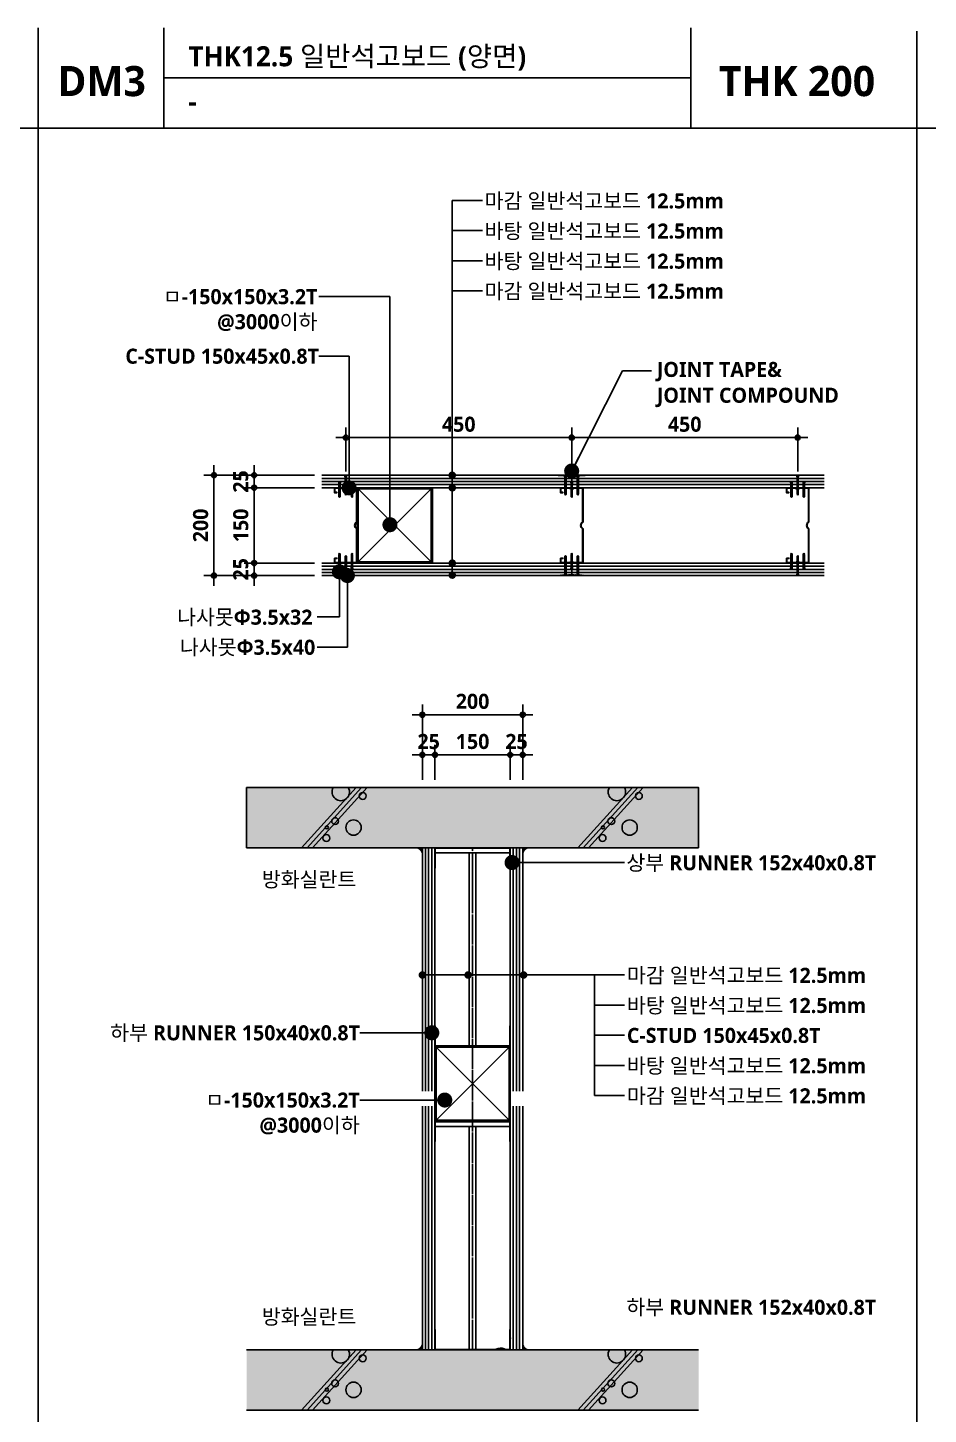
# Model space of a CAD drawing. Extents: x 200 to 24872, y 200 to 5740.
# Drawn here: x 20574 to 22368, y 2978 to 5740 of the extents above; entities that cross this region are included whole.
import ezdxf
from ezdxf.enums import TextEntityAlignment as Align

# ---------------------------------------------------------------- set-up
doc = ezdxf.new("R2010")
doc.units = 0
doc.header["$LTSCALE"] = 10
doc.header["$MEASUREMENT"] = 0
doc.header["$PDSIZE"] = -2
doc.linetypes.add('CEN', pattern=[62, 60, -1, 0, -1])
doc.layers.get('0').update_dxf_attribs({"linetype": 'CONTINUOUS'})
doc.layers.get('Defpoints').update_dxf_attribs({"color": 143, "linetype": 'CONTINUOUS'})
for name, color, linetype in [('A-253', 253, 'CONTINUOUS'), ('A-ANNO-GRA1', 7, 'CONTINUOUS'), ('A-ANNO-LEAD', 4, 'CONTINUOUS'), ('A-ANNO-TEXT1', 7, 'CONTINUOUS'), ('A-CON', 2, 'CONTINUOUS'), ('A-DIM', 7, 'CONTINUOUS'), ('A-FIN1', 6, 'CONTINUOUS'), ('A-insul', 251, 'CONTINUOUS'), ('A-LEADER', 7, 'CONTINUOUS'), ('A-ST-AXIS-DIM', 7, 'CONTINUOUS'), ('A-STEEL', 7, 'CONTINUOUS'), ('A-STUD', 3, 'CONTINUOUS'), ('A-WALL-DRY', 7, 'CONTINUOUS'), ('CEN', 1, 'CEN'), ('CHAN', 3, 'CONTINUOUS'), ('HAT', 5, 'CONTINUOUS'), ('HT', 8, 'CONTINUOUS'), ('경량철골1', 8, 'CONTINUOUS'), ('나사못32', 8, 'CONTINUOUS'), ('나사못40', 8, 'CONTINUOUS'), ('조인트컴파운드', 8, 'CONTINUOUS')]:
    doc.layers.add(name, color=color, linetype=linetype)
doc.layers.add('A-TEXT-DP', color=181, linetype='CONTINUOUS', plot=False)
doc.styles.add('2020음성 1차', font='NanumGothicBold.ttf')
doc.dimstyles.new('DLEADER', dxfattribs={"dimscale": 50, "dimtxt": 3, "dimasz": 3, "dimexe": 1, "dimexo": 8, "dimgap": 1, "dimtad": 1, "dimdec": 0, "dimrnd": 0.25, "dimdsep": 32, "dimtxsty": '2020음성 1차', "dimblk": 'DOT', "dimcen": 5, "dimclrd": 4, "dimclre": 4, "dimclrt": 3, "dimadec": 0, "dimazin": 0, "dimtfac": 1, "dimtdec": 0, "dimtix": 1, "dimtmove": 2, "dimatfit": 1, "dimldrblk": 'DOT', "dimfxl": 1, "dimarcsym": 0})
doc.dimstyles.new('RI-DOT-150', dxfattribs={"dimscale": 150, "dimtxt": 3, "dimasz": 1, "dimexe": 2, "dimexo": 2, "dimgap": 1, "dimtad": 1, "dimdec": 0, "dimzin": 9, "dimdsep": 46, "dimtxsty": '2020음성 1차', "dimcen": 0, "dimclrd": 256, "dimclre": 256, "dimclrt": 3, "dimadec": 0, "dimazin": 0, "dimtm": 1e-09, "dimtfac": 1, "dimtdec": 0, "dimtix": 1, "dimtmove": 2, "dimatfit": 3, "dimfxl": 1.25, "dimtolj": 1, "dimtzin": 0, "dimlwd": -1, "dimlwe": -1, "dimarcsym": 0})

# ---------------------------------------------------------------- blocks, each defined once
blk = doc.blocks.new('DIMDOT')
at = {"layer": 'A-DIM', "color": 7, "linetype": 'Continuous'}
blk.add_line((-2, 0), (2, 0), dxfattribs=at)
for radius in [0.5, 0.25]:
    blk.add_circle((0, 0), radius, dxfattribs=at)
blk = doc.blocks.new('*D113')
at = {"layer": 'A-ST-AXIS-DIM'}
for p, q in [((21145, 4848.7), (20925, 4848.7)), ((20945, 4838.7), (20945, 4658.7)), ((21145, 4648.7), (20925, 4648.7))]:
    blk.add_line(p, q, dxfattribs=at)
at = {"layer": 'Defpoints', "color": 0}
for p in [(21160, 4848.7), (20945, 4648.7), (21160, 4648.7)]:
    blk.add_point(p, dxfattribs=at)
at = {"layer": 'A-ST-AXIS-DIM', "linetype": 'ByBlock', "xscale": 10, "yscale": 10, "zscale": 10}
for p, rotation in [((20945, 4848.7), 90), ((20945, 4648.7), 270)]:
    blk.add_blockref('DIMDOT', p, dxfattribs=dict(at, rotation=rotation))
at = {"layer": 'A-ST-AXIS-DIM', "color": 3, "ltscale": 10, "insert": (20918.5, 4748.7), "char_height": 30, "attachment_point": 5, "rotation": 90, "style": '2020음성 1차'}
blk.add_mtext('\\A1;200', dxfattribs=at)
blk = doc.blocks.new('*D114')
at = {"layer": 'A-ST-AXIS-DIM'}
for p, q in [((21145, 4823.7), (21005, 4823.7)), ((21025, 4683.7), (21025, 4813.7)), ((21145, 4673.7), (21005, 4673.7))]:
    blk.add_line(p, q, dxfattribs=at)
at = {"layer": 'Defpoints', "color": 0}
for p in [(21025, 4823.7), (21160, 4823.7), (21160, 4673.7)]:
    blk.add_point(p, dxfattribs=at)
at = {"layer": 'A-ST-AXIS-DIM', "linetype": 'ByBlock', "xscale": 10, "yscale": 10, "zscale": 10}
for p, rotation in [((21025, 4823.7), 90), ((21025, 4673.7), 270)]:
    blk.add_blockref('DIMDOT', p, dxfattribs=dict(at, rotation=rotation))
at = {"layer": 'A-ST-AXIS-DIM', "color": 3, "ltscale": 10, "insert": (20998.5, 4748.7), "char_height": 30, "attachment_point": 5, "rotation": 90, "style": '2020음성 1차'}
blk.add_mtext('\\A1;150', dxfattribs=at)
blk = doc.blocks.new('*D115')
at = {"layer": 'A-ST-AXIS-DIM'}
for p, q in [((21145, 4673.7), (21005, 4673.7)), ((21025, 4683.7), (21025, 4693.7)), ((21025, 4648.7), (21025, 4673.7)), ((21145, 4648.7), (21005, 4648.7)), ((21025, 4638.7), (21025, 4628.7))]:
    blk.add_line(p, q, dxfattribs=at)
at = {"layer": 'Defpoints', "color": 0}
for p in [(21025, 4673.7), (21160, 4673.7), (21160, 4648.7)]:
    blk.add_point(p, dxfattribs=at)
at = {"layer": 'A-ST-AXIS-DIM', "linetype": 'ByBlock', "xscale": 10, "yscale": 10, "zscale": 10}
for p, rotation in [((21025, 4673.7), 270), ((21025, 4648.7), 90)]:
    blk.add_blockref('DIMDOT', p, dxfattribs=dict(at, rotation=rotation))
at = {"layer": 'A-ST-AXIS-DIM', "color": 3, "ltscale": 10, "insert": (20998.4, 4661.2), "char_height": 30, "attachment_point": 5, "rotation": 90, "style": '2020음성 1차'}
blk.add_mtext('\\A1;25', dxfattribs=at)
blk = doc.blocks.new('*D116')
at = {"layer": 'A-ST-AXIS-DIM'}
for p, q in [((21025, 4858.7), (21025, 4868.7)), ((21145, 4848.7), (21005, 4848.7)), ((21025, 4823.7), (21025, 4848.7)), ((21145, 4823.7), (21005, 4823.7)), ((21025, 4813.7), (21025, 4803.7))]:
    blk.add_line(p, q, dxfattribs=at)
at = {"layer": 'Defpoints', "color": 0}
for p in [(21025, 4848.7), (21160, 4848.7), (21160, 4823.7)]:
    blk.add_point(p, dxfattribs=at)
at = {"layer": 'A-ST-AXIS-DIM', "linetype": 'ByBlock', "xscale": 10, "yscale": 10, "zscale": 10}
for p, rotation in [((21025, 4848.7), 270), ((21025, 4823.7), 90)]:
    blk.add_blockref('DIMDOT', p, dxfattribs=dict(at, rotation=rotation))
at = {"layer": 'A-ST-AXIS-DIM', "color": 3, "ltscale": 10, "insert": (20998.4, 4836.2), "char_height": 30, "attachment_point": 5, "rotation": 90, "style": '2020음성 1차'}
blk.add_mtext('\\A1;25', dxfattribs=at)
blk = doc.blocks.new('222')
at = {"layer": 'HT'}
for p, q in [((9529.3, 4310.3), (9583.7, 4370.3)), ((9540.1, 4310.3), (9594.5, 4370.3))]:
    blk.add_line(p, q, dxfattribs=at)
at = {"layer": 'HT', "color": 4}
blk.add_line((9534.7, 4310.3), (9589.1, 4370.3), dxfattribs=at)
at = {"layer": 'HT'}
for centre, radius in [((9569.8, 4360.6), 3.41), ((9542.8, 4350.1), 7.63), ((9569.4, 4350), 1.53), ((9561.1, 4343.7), 3.41), ((9533.6, 4318.7), 3.41)]:
    blk.add_circle(centre, radius, dxfattribs=at)
blk.add_arc((9555.5, 4314.7), 8.7, 329.3752, 210.6248, dxfattribs=at)
blk = doc.blocks.new('*D117')
at = {"layer": 'A-ST-AXIS-DIM'}
for p, q in [((21657.5, 4856.1), (21657.5, 4943.6)), ((22107.5, 4856.1), (22107.5, 4943.6)), ((21667.5, 4923.6), (22097.5, 4923.6))]:
    blk.add_line(p, q, dxfattribs=at)
at = {"layer": 'Defpoints', "color": 0}
for p in [(22107.5, 4923.6), (21657.5, 4841.1), (22107.5, 4841.1)]:
    blk.add_point(p, dxfattribs=at)
at = {"layer": 'A-ST-AXIS-DIM', "linetype": 'ByBlock', "xscale": 10, "yscale": 10, "zscale": 10, "rotation": 180}
blk.add_blockref('DIMDOT', (21657.5, 4923.6), dxfattribs=at)
at = {"layer": 'A-ST-AXIS-DIM', "linetype": 'ByBlock', "xscale": 10, "yscale": 10, "zscale": 10}
blk.add_blockref('DIMDOT', (22107.5, 4923.6), dxfattribs=at)
at = {"layer": 'A-ST-AXIS-DIM', "color": 3, "ltscale": 10, "insert": (21882.5, 4950.1), "char_height": 30, "attachment_point": 5, "style": '2020음성 1차'}
blk.add_mtext('\\A1;450', dxfattribs=at)
blk = doc.blocks.new('*D118')
at = {"layer": 'A-ST-AXIS-DIM'}
for p, q in [((21207.5, 4856.1), (21207.5, 4943.6)), ((21657.5, 4856.1), (21657.5, 4943.6)), ((21647.5, 4923.6), (21217.5, 4923.6))]:
    blk.add_line(p, q, dxfattribs=at)
at = {"layer": 'Defpoints', "color": 0}
for p in [(21207.5, 4923.6), (21207.5, 4841.1), (21657.5, 4841.1)]:
    blk.add_point(p, dxfattribs=at)
at = {"layer": 'A-ST-AXIS-DIM', "linetype": 'ByBlock', "xscale": 10, "yscale": 10, "zscale": 10, "rotation": 180}
blk.add_blockref('DIMDOT', (21207.5, 4923.6), dxfattribs=at)
at = {"layer": 'A-ST-AXIS-DIM', "linetype": 'ByBlock', "xscale": 10, "yscale": 10, "zscale": 10}
blk.add_blockref('DIMDOT', (21657.5, 4923.6), dxfattribs=at)
at = {"layer": 'A-ST-AXIS-DIM', "color": 3, "ltscale": 10, "insert": (21432.5, 4950.1), "char_height": 30, "attachment_point": 5, "style": '2020음성 1차'}
blk.add_mtext('\\A1;450', dxfattribs=at)
blk = doc.blocks.new('_Dot')
at = {"color": 0, "lineweight": -2}
blk.add_line((-0.5, 0), (-1, 0), dxfattribs=at)
at = {"color": 0, "const_width": 0.5}
blk.add_lwpolyline([(-0.25, 0, 1), (0.25, 0, 1)], format="xyb", close=True, dxfattribs=at)
blk = doc.blocks.new('SYM-DOT')
at = {"layer": 'A-LEADER', "const_width": 7.5}
blk.add_lwpolyline([(-7.1, 1.8, 1), (0.4, 1.8, 1)], format="xyb", close=True, dxfattribs=at)
blk = doc.blocks.new('*D119')
at = {"layer": 'A-ST-AXIS-DIM'}
for p, q in [((21360, 4241.7), (21360, 4391.7)), ((21560, 4241.7), (21560, 4391.7)), ((21370, 4371.7), (21550, 4371.7))]:
    blk.add_line(p, q, dxfattribs=at)
at = {"layer": 'Defpoints', "color": 0}
for p in [(21560, 4371.7), (21360, 4226.7), (21560, 4226.7)]:
    blk.add_point(p, dxfattribs=at)
at = {"layer": 'A-ST-AXIS-DIM', "linetype": 'ByBlock', "xscale": 10, "yscale": 10, "zscale": 10, "rotation": 180}
blk.add_blockref('DIMDOT', (21360, 4371.7), dxfattribs=at)
at = {"layer": 'A-ST-AXIS-DIM', "linetype": 'ByBlock', "xscale": 10, "yscale": 10, "zscale": 10}
blk.add_blockref('DIMDOT', (21560, 4371.7), dxfattribs=at)
at = {"layer": 'A-ST-AXIS-DIM', "color": 3, "ltscale": 10, "insert": (21460, 4398.2), "char_height": 30, "attachment_point": 5, "style": '2020음성 1차'}
blk.add_mtext('\\A1;200', dxfattribs=at)
blk = doc.blocks.new('*D120')
at = {"layer": 'A-ST-AXIS-DIM'}
for p, q in [((21385, 4241.7), (21385, 4311.7)), ((21535, 4241.7), (21535, 4311.7)), ((21525, 4291.7), (21395, 4291.7))]:
    blk.add_line(p, q, dxfattribs=at)
at = {"layer": 'Defpoints', "color": 0}
for p in [(21385, 4291.7), (21385, 4226.7), (21535, 4226.7)]:
    blk.add_point(p, dxfattribs=at)
at = {"layer": 'A-ST-AXIS-DIM', "linetype": 'ByBlock', "xscale": 10, "yscale": 10, "zscale": 10, "rotation": 180}
blk.add_blockref('DIMDOT', (21385, 4291.7), dxfattribs=at)
at = {"layer": 'A-ST-AXIS-DIM', "linetype": 'ByBlock', "xscale": 10, "yscale": 10, "zscale": 10}
blk.add_blockref('DIMDOT', (21535, 4291.7), dxfattribs=at)
at = {"layer": 'A-ST-AXIS-DIM', "color": 3, "ltscale": 10, "insert": (21460, 4318.2), "char_height": 30, "attachment_point": 5, "style": '2020음성 1차'}
blk.add_mtext('\\A1;150', dxfattribs=at)
blk = doc.blocks.new('*D121')
at = {"layer": 'A-ST-AXIS-DIM'}
for p, q in [((21360, 4241.7), (21360, 4311.7)), ((21385, 4241.7), (21385, 4311.7)), ((21350, 4291.7), (21340, 4291.7)), ((21385, 4291.7), (21360, 4291.7)), ((21395, 4291.7), (21405, 4291.7))]:
    blk.add_line(p, q, dxfattribs=at)
at = {"layer": 'Defpoints', "color": 0}
for p in [(21360, 4291.7), (21360, 4226.7), (21385, 4226.7)]:
    blk.add_point(p, dxfattribs=at)
at = {"layer": 'A-ST-AXIS-DIM', "linetype": 'ByBlock', "xscale": 10, "yscale": 10, "zscale": 10}
blk.add_blockref('DIMDOT', (21360, 4291.7), dxfattribs=at)
at = {"layer": 'A-ST-AXIS-DIM', "linetype": 'ByBlock', "xscale": 10, "yscale": 10, "zscale": 10, "rotation": 180}
blk.add_blockref('DIMDOT', (21385, 4291.7), dxfattribs=at)
at = {"layer": 'A-ST-AXIS-DIM', "color": 3, "ltscale": 10, "insert": (21372.5, 4318.2), "char_height": 30, "attachment_point": 5, "style": '2020음성 1차'}
blk.add_mtext('\\A1;25', dxfattribs=at)
blk = doc.blocks.new('*D122')
at = {"layer": 'A-ST-AXIS-DIM'}
for p, q in [((21535, 4241.7), (21535, 4311.7)), ((21560, 4241.7), (21560, 4311.7)), ((21525, 4291.7), (21515, 4291.7)), ((21560, 4291.7), (21535, 4291.7)), ((21570, 4291.7), (21580, 4291.7))]:
    blk.add_line(p, q, dxfattribs=at)
at = {"layer": 'Defpoints', "color": 0}
for p in [(21535, 4291.7), (21535, 4226.7), (21560, 4226.7)]:
    blk.add_point(p, dxfattribs=at)
at = {"layer": 'A-ST-AXIS-DIM', "linetype": 'ByBlock', "xscale": 10, "yscale": 10, "zscale": 10}
blk.add_blockref('DIMDOT', (21535, 4291.7), dxfattribs=at)
at = {"layer": 'A-ST-AXIS-DIM', "linetype": 'ByBlock', "xscale": 10, "yscale": 10, "zscale": 10, "rotation": 180}
blk.add_blockref('DIMDOT', (21560, 4291.7), dxfattribs=at)
at = {"layer": 'A-ST-AXIS-DIM', "color": 3, "ltscale": 10, "insert": (21547.5, 4318.2), "char_height": 30, "attachment_point": 5, "style": '2020음성 1차'}
blk.add_mtext('\\A1;25', dxfattribs=at)
blk = doc.blocks.new('kcc나사못40')
at = {"layer": '나사못40'}
for p, q in [((1.5, 38.5), (1, 38.2)), ((1, 38.2), (1.5, 37.9)), ((1.5, 37.2), (1, 36.9)), ((1, 36.9), (1.5, 36.6)), ((1.5, 35.9), (1, 35.6)), ((1, 35.6), (1.5, 35.3)), ((1.5, 34.6), (1, 34.3)), ((1, 34.3), (1.5, 34)), ((1.5, 33.3), (1, 33)), ((1, 33), (1.5, 32.7)), ((1.5, 32), (1, 31.7)), ((1, 31.7), (1.5, 31.4)), ((1.5, 30.7), (1, 30.4)), ((1, 30.4), (1.5, 30.1)), ((1.5, 29.4), (1, 29.1)), ((1, 29.1), (1.5, 28.8)), ((1.5, 28.1), (1, 27.8)), ((1, 27.8), (1.5, 27.5)), ((1.5, 38.5), (2.8, 40)), ((1.5, 38.5), (4, 37.9)), ((1.5, 37.9), (4, 37.3)), ((1.5, 37.9), (1.5, 37.2)), ((1.5, 37.9), (4, 37.9)), ((1.5, 37.2), (4, 36.6)), ((1.5, 36.6), (4, 36)), ((1.5, 36.6), (1.5, 35.9)), ((1.5, 36.6), (4, 36.6)), ((1.5, 35.9), (4, 35.3)), ((1.5, 35.3), (4, 34.7)), ((1.5, 35.3), (1.5, 34.6)), ((1.5, 35.3), (4, 35.3)), ((1.5, 34.6), (4, 34)), ((1.5, 34), (1.5, 33.3)), ((1.5, 34), (4, 33.4)), ((1.5, 34), (4, 34)), ((1.5, 33.3), (4, 32.7)), ((1.5, 32.7), (4, 32.1)), ((1.5, 32.7), (1.5, 32)), ((1.5, 32.7), (4, 32.7)), ((1.5, 32), (4, 31.4)), ((1.5, 31.4), (1.5, 30.7)), ((1.5, 31.4), (4, 30.8)), ((1.5, 31.4), (4, 31.4)), ((1.5, 30.7), (4, 30.1)), ((1.5, 30.1), (4, 29.5)), ((1.5, 30.1), (1.5, 29.4)), ((1.5, 30.1), (4, 30.1)), ((1.5, 29.4), (4, 28.8)), ((1.5, 28.8), (1.5, 28.1)), ((1.5, 28.8), (4, 28.2)), ((1.5, 28.8), (4, 28.8)), ((1.5, 28.1), (4, 27.5)), ((4, 38.6), (2.8, 40)), ((4, 38.6), (4, 37.9)), ((4, 37.9), (4.5, 37.6)), ((4.5, 37.6), (4, 37.3)), ((4, 37.3), (4, 36.6)), ((4, 36.6), (4.5, 36.3)), ((4.5, 36.3), (4, 36)), ((4, 36), (4, 35.3)), ((4, 35.3), (4.5, 35)), ((4.5, 35), (4, 34.7)), ((4, 34.7), (4, 34)), ((4, 34), (4.5, 33.7)), ((4.5, 33.7), (4, 33.4)), ((4, 33.4), (4, 32.7)), ((4, 32.7), (4.5, 32.4)), ((4.5, 32.4), (4, 32.1)), ((4, 32.1), (4, 31.4)), ((4, 31.4), (4.5, 31.1)), ((4.5, 31.1), (4, 30.8)), ((4, 30.8), (4, 30.1)), ((4, 30.1), (4.5, 29.8)), ((4.5, 29.8), (4, 29.5)), ((4, 29.5), (4, 28.8)), ((4, 28.8), (4.5, 28.5)), ((4.5, 28.5), (4, 28.2)), ((4, 28.2), (4, 27.5)), ((0, 0.4), (5.5, 0.4)), ((0, 0), (0, 0.4)), ((1.5, 26.8), (1, 26.5)), ((1, 26.5), (1.5, 26.2)), ((1.5, 25.5), (1, 25.2)), ((1, 25.2), (1.5, 24.9)), ((1.5, 24.2), (1, 23.9)), ((1, 23.9), (1.5, 23.6)), ((1.5, 22.9), (1, 22.6)), ((1, 22.6), (1.5, 22.3)), ((1.5, 21.6), (1, 21.3)), ((1, 21.3), (1.5, 21)), ((1.5, 20.3), (1, 20)), ((1, 20), (1.5, 19.7)), ((1.5, 19), (1, 18.7)), ((1, 18.7), (1.5, 18.4)), ((1.5, 17.7), (1, 17.4)), ((1, 17.4), (1.5, 17.1)), ((1.5, 16.4), (1, 16.1)), ((1, 16.1), (1.5, 15.8)), ((1.5, 15.1), (1, 14.8)), ((1, 14.8), (1.5, 14.5)), ((1.5, 13.8), (1, 13.5)), ((1, 13.5), (1.5, 13.2)), ((1.5, 12.5), (1, 12.2)), ((1, 12.2), (1.5, 11.9)), ((1.5, 11.2), (1, 10.9)), ((1, 10.9), (1.5, 10.6)), ((1.5, 9.9), (1, 9.6)), ((1, 9.6), (1.5, 9.3)), ((1.5, 8.6), (1, 8.3)), ((1, 8.3), (1.5, 8)), ((1.5, 7.3), (1, 7)), ((1, 7), (1.5, 6.7)), ((1.5, 27.5), (4, 26.9)), ((1.5, 27.5), (1.5, 26.8)), ((1.5, 27.5), (4, 27.5)), ((1.5, 26.8), (4, 26.2)), ((1.5, 26.2), (1.5, 25.5)), ((1.5, 26.2), (4, 25.6)), ((1.5, 26.2), (4, 26.2)), ((1.5, 25.5), (4, 24.9)), ((1.5, 24.9), (4, 24.3)), ((1.5, 24.9), (1.5, 24.2)), ((1.5, 24.9), (4, 24.9)), ((1.5, 24.2), (4, 23.6)), ((1.5, 23.6), (1.5, 22.9)), ((1.5, 23.6), (4, 23)), ((1.5, 23.6), (4, 23.6)), ((1.5, 22.9), (4, 22.3)), ((1.5, 22.3), (4, 21.7)), ((1.5, 22.3), (1.5, 21.6)), ((1.5, 22.3), (4, 22.3)), ((1.5, 21.6), (4, 21)), ((1.5, 21), (1.5, 20.3)), ((1.5, 21), (4, 20.4)), ((1.5, 21), (4, 21)), ((1.5, 20.3), (4, 19.7)), ((1.5, 19.7), (4, 19.1)), ((1.5, 19.7), (1.5, 19)), ((1.5, 19.7), (4, 19.7)), ((1.5, 19), (4, 18.4)), ((1.5, 18.4), (1.5, 17.7)), ((1.5, 18.4), (4, 17.8)), ((1.5, 18.4), (4, 18.4)), ((1.5, 17.7), (4, 17.1)), ((1.5, 17.1), (4, 16.5)), ((1.5, 17.1), (1.5, 16.4)), ((1.5, 17.1), (4, 17.1)), ((1.5, 16.4), (4, 15.8)), ((1.5, 15.8), (1.5, 15.1)), ((1.5, 15.8), (4, 15.2)), ((1.5, 15.8), (4, 15.8)), ((1.5, 15.1), (4, 14.5)), ((1.5, 14.5), (4, 13.9)), ((1.5, 14.5), (1.5, 13.8)), ((1.5, 14.5), (4, 14.5)), ((1.5, 13.8), (4, 13.2)), ((1.5, 13.2), (1.5, 12.5)), ((1.5, 13.2), (4, 12.6)), ((1.5, 13.2), (4, 13.2)), ((1.5, 12.5), (4, 11.9)), ((1.5, 11.9), (4, 11.3)), ((1.5, 11.9), (1.5, 11.2)), ((1.5, 11.9), (4, 11.9)), ((1.5, 11.2), (4, 10.6)), ((1.5, 10.6), (1.5, 9.9)), ((1.5, 10.6), (4, 10)), ((1.5, 10.6), (4, 10.6)), ((1.5, 9.9), (4, 9.3)), ((1.5, 9.3), (4, 8.7)), ((1.5, 9.3), (1.5, 8.6)), ((1.5, 9.3), (4, 9.3)), ((1.5, 8.6), (4, 8)), ((1.5, 8), (1.5, 7.3)), ((1.5, 8), (4, 7.4)), ((1.5, 8), (4, 8)), ((1.5, 7.3), (4, 6.7)), ((1.5, 6.7), (4, 6.1)), ((1.5, 6.7), (4, 6.7)), ((1.5, 6.7), (1.5, 5.4)), ((4, 27.5), (4.5, 27.2)), ((4.5, 27.2), (4, 26.9)), ((4, 26.9), (4, 26.2)), ((4, 26.2), (4.5, 25.9)), ((4.5, 25.9), (4, 25.6)), ((4, 25.6), (4, 24.9)), ((4, 24.9), (4.5, 24.6)), ((4.5, 24.6), (4, 24.3)), ((4, 24.3), (4, 23.6)), ((4, 23.6), (4.5, 23.3)), ((4.5, 23.3), (4, 23)), ((4, 23), (4, 22.3)), ((4, 22.3), (4.5, 22)), ((4.5, 22), (4, 21.7)), ((4, 21.7), (4, 21)), ((4, 21), (4.5, 20.7)), ((4.5, 20.7), (4, 20.4)), ((4, 20.4), (4, 19.7)), ((4, 19.7), (4.5, 19.4)), ((4.5, 19.4), (4, 19.1)), ((4, 19.1), (4, 18.4)), ((4, 18.4), (4.5, 18.1)), ((4.5, 18.1), (4, 17.8)), ((4, 17.8), (4, 17.1)), ((4, 17.1), (4.5, 16.8)), ((4.5, 16.8), (4, 16.5)), ((4, 16.5), (4, 15.8)), ((4, 15.8), (4.5, 15.5)), ((4.5, 15.5), (4, 15.2)), ((4, 15.2), (4, 14.5)), ((4, 14.5), (4.5, 14.2)), ((4.5, 14.2), (4, 13.9)), ((4, 13.9), (4, 13.2)), ((4, 13.2), (4.5, 12.9)), ((4.5, 12.9), (4, 12.6)), ((4, 12.6), (4, 11.9)), ((4, 11.9), (4.5, 11.6)), ((4.5, 11.6), (4, 11.3)), ((4, 11.3), (4, 10.6)), ((4, 10.6), (4.5, 10.3)), ((4.5, 10.3), (4, 10)), ((4, 10), (4, 9.3)), ((4, 9.3), (4.5, 9)), ((4.5, 9), (4, 8.7)), ((4, 8.7), (4, 8)), ((4, 8), (4.5, 7.7)), ((4.5, 7.7), (4, 7.4)), ((4, 7.4), (4, 6.7)), ((4, 6.7), (4.5, 6.4)), ((4.5, 6.4), (4, 6.1)), ((4, 6.1), (4, 5.4)), ((5.5, 0), (5.5, 0.4)), ((0, 0), (5.5, 0))]:
    blk.add_line(p, q, dxfattribs=at)
at = {"layer": '나사못40', "extrusion": (0, 0, -1)}
blk.add_ellipse((0, 5.4), major_axis=(0, -5), ratio=0.3, start_param=4.712389, end_param=6.283185, dxfattribs=at)
at = {"layer": '나사못40'}
blk.add_ellipse((5.5, 5.4), major_axis=(0, -5), ratio=0.3, start_param=4.712389, end_param=6.283185, dxfattribs=at)
blk = doc.blocks.new('kcc나사못32')
at = {"layer": '나사못32'}
for p, q in [((1.5, 29.9), (1, 29.6)), ((1, 29.6), (1.5, 29.3)), ((1.5, 28.6), (1, 28.3)), ((1, 28.3), (1.5, 28)), ((1.5, 30.6), (2.8, 32)), ((1.5, 30.6), (1.5, 29.9)), ((4, 30.5), (1.5, 29.9)), ((4, 29.9), (1.5, 29.9)), ((4, 29.9), (1.5, 29.3)), ((1.5, 29.3), (1.5, 28.6)), ((4, 29.2), (1.5, 28.6)), ((4, 28.6), (1.5, 28.6)), ((4, 28.6), (1.5, 28)), ((1.5, 28), (1.5, 27.3)), ((4, 27.9), (1.5, 27.3)), ((4, 30.5), (2.8, 32)), ((4, 30.5), (4.5, 30.2)), ((4.5, 30.2), (4, 29.9)), ((4, 29.9), (4, 29.2)), ((4, 29.2), (4.5, 28.9)), ((4.5, 28.9), (4, 28.6)), ((4, 28.6), (4, 27.9)), ((4, 27.9), (4.5, 27.6)), ((0, 0), (0, 0.4)), ((5.5, 0.4), (0, 0.4)), ((1.5, 27.3), (1, 27)), ((1, 27), (1.5, 26.7)), ((1.5, 26), (1, 25.7)), ((1, 25.7), (1.5, 25.4)), ((1.5, 24.7), (1, 24.4)), ((1, 24.4), (1.5, 24.1)), ((1.5, 23.4), (1, 23.1)), ((1, 23.1), (1.5, 22.8)), ((1.5, 22.1), (1, 21.8)), ((1, 21.8), (1.5, 21.5)), ((1.5, 20.8), (1, 20.5)), ((1, 20.5), (1.5, 20.2)), ((1.5, 19.5), (1, 19.2)), ((1, 19.2), (1.5, 18.9)), ((1.5, 18.2), (1, 17.9)), ((1, 17.9), (1.5, 17.6)), ((1.5, 16.9), (1, 16.6)), ((1, 16.6), (1.5, 16.3)), ((1.5, 15.6), (1, 15.3)), ((1, 15.3), (1.5, 15)), ((1.5, 14.3), (1, 14)), ((1, 14), (1.5, 13.7)), ((1.5, 13), (1, 12.7)), ((1, 12.7), (1.5, 12.4)), ((1.5, 11.7), (1, 11.4)), ((1, 11.4), (1.5, 11.1)), ((1.5, 10.4), (1, 10.1)), ((1, 10.1), (1.5, 9.8)), ((1.5, 9.1), (1, 8.8)), ((1, 8.8), (1.5, 8.5)), ((1.5, 7.8), (1, 7.5)), ((1, 7.5), (1.5, 7.2)), ((1.5, 6.5), (1, 6.2)), ((1, 6.2), (1.5, 5.9)), ((4, 27.3), (1.5, 27.3)), ((4, 27.3), (1.5, 26.7)), ((1.5, 26.7), (1.5, 26)), ((4, 26.6), (1.5, 26)), ((4, 26), (1.5, 26)), ((4, 26), (1.5, 25.4)), ((1.5, 25.4), (1.5, 24.7)), ((4, 25.3), (1.5, 24.7)), ((4, 24.7), (1.5, 24.7)), ((4, 24.7), (1.5, 24.1)), ((1.5, 24.1), (1.5, 23.4)), ((4, 24), (1.5, 23.4)), ((4, 23.4), (1.5, 23.4)), ((4, 23.4), (1.5, 22.8)), ((1.5, 22.8), (1.5, 22.1)), ((4, 22.7), (1.5, 22.1)), ((4, 22.1), (1.5, 22.1)), ((4, 22.1), (1.5, 21.5)), ((1.5, 21.5), (1.5, 20.8)), ((4, 21.4), (1.5, 20.8)), ((4, 20.8), (1.5, 20.8)), ((4, 20.8), (1.5, 20.2)), ((1.5, 20.2), (1.5, 19.5)), ((4, 20.1), (1.5, 19.5)), ((4, 19.5), (1.5, 19.5)), ((4, 19.5), (1.5, 18.9)), ((1.5, 18.9), (1.5, 18.2)), ((4, 18.8), (1.5, 18.2)), ((4, 18.2), (1.5, 18.2)), ((4, 18.2), (1.5, 17.6)), ((1.5, 17.6), (1.5, 16.9)), ((4, 17.5), (1.5, 16.9)), ((4, 16.9), (1.5, 16.9)), ((4, 16.9), (1.5, 16.3)), ((1.5, 16.3), (1.5, 15.6)), ((4, 16.2), (1.5, 15.6)), ((4, 15.6), (1.5, 15.6)), ((4, 15.6), (1.5, 15)), ((1.5, 15), (1.5, 14.3)), ((4, 14.9), (1.5, 14.3)), ((4, 14.3), (1.5, 14.3)), ((4, 14.3), (1.5, 13.7)), ((1.5, 13.7), (1.5, 13)), ((4, 13.6), (1.5, 13)), ((4, 13), (1.5, 13)), ((4, 13), (1.5, 12.4)), ((1.5, 12.4), (1.5, 11.7)), ((4, 12.3), (1.5, 11.7)), ((4, 11.7), (1.5, 11.7)), ((4, 11.7), (1.5, 11.1)), ((1.5, 11.1), (1.5, 10.4)), ((4, 11), (1.5, 10.4)), ((4, 10.4), (1.5, 10.4)), ((4, 10.4), (1.5, 9.8)), ((1.5, 9.8), (1.5, 9.1)), ((4, 9.7), (1.5, 9.1)), ((4, 9.1), (1.5, 9.1)), ((4, 9.1), (1.5, 8.5)), ((1.5, 8.5), (1.5, 7.8)), ((4, 8.4), (1.5, 7.8)), ((4, 7.8), (1.5, 7.8)), ((4, 7.8), (1.5, 7.2)), ((1.5, 7.2), (1.5, 6.5)), ((4, 7.1), (1.5, 6.5)), ((4, 6.5), (1.5, 6.5)), ((4, 6.5), (1.5, 5.9)), ((1.5, 5.9), (1.5, 5.4)), ((4.5, 27.6), (4, 27.3)), ((4, 27.3), (4, 26.6)), ((4, 26.6), (4.5, 26.3)), ((4.5, 26.3), (4, 26)), ((4, 26), (4, 25.3)), ((4, 25.3), (4.5, 25)), ((4.5, 25), (4, 24.7)), ((4, 24.7), (4, 24)), ((4, 24), (4.5, 23.7)), ((4.5, 23.7), (4, 23.4)), ((4, 23.4), (4, 22.7)), ((4, 22.7), (4.5, 22.4)), ((4.5, 22.4), (4, 22.1)), ((4, 22.1), (4, 21.4)), ((4, 21.4), (4.5, 21.1)), ((4.5, 21.1), (4, 20.8)), ((4, 20.8), (4, 20.1)), ((4, 20.1), (4.5, 19.8)), ((4.5, 19.8), (4, 19.5)), ((4, 19.5), (4, 18.8)), ((4, 18.8), (4.5, 18.5)), ((4.5, 18.5), (4, 18.2)), ((4, 18.2), (4, 17.5)), ((4, 17.5), (4.5, 17.2)), ((4.5, 17.2), (4, 16.9)), ((4, 16.9), (4, 16.2)), ((4, 16.2), (4.5, 15.9)), ((4.5, 15.9), (4, 15.6)), ((4, 15.6), (4, 14.9)), ((4, 14.9), (4.5, 14.6)), ((4.5, 14.6), (4, 14.3)), ((4, 14.3), (4, 13.6)), ((4, 13.6), (4.5, 13.3)), ((4.5, 13.3), (4, 13)), ((4, 13), (4, 12.3)), ((4, 12.3), (4.5, 12)), ((4.5, 12), (4, 11.7)), ((4, 11.7), (4, 11)), ((4, 11), (4.5, 10.7)), ((4.5, 10.7), (4, 10.4)), ((4, 10.4), (4, 9.7)), ((4, 9.7), (4.5, 9.4)), ((4.5, 9.4), (4, 9.1)), ((4, 9.1), (4, 8.4)), ((4, 8.4), (4.5, 8.1)), ((4.5, 8.1), (4, 7.8)), ((4, 7.8), (4, 7.1)), ((4, 7.1), (4.5, 6.8)), ((4.5, 6.8), (4, 6.5)), ((4, 6.5), (4, 5.4)), ((5.5, 0), (5.5, 0.4)), ((5.5, 0), (0, 0))]:
    blk.add_line(p, q, dxfattribs=at)
at = {"layer": '나사못32', "extrusion": (0, 0, -1)}
blk.add_ellipse((0, 5.4), major_axis=(0, 5), ratio=0.3, start_param=1.570796, end_param=3.141593, dxfattribs=at)
at = {"layer": '나사못32'}
blk.add_ellipse((5.5, 5.4), major_axis=(0, 5), ratio=0.3, start_param=1.570796, end_param=3.141593, dxfattribs=at)

msp = doc.modelspace()

# ---------------------------------------------------------------- hatches: boundary and pattern name
at = {"layer": 'A-253'}
h = msp.add_hatch(color=256, dxfattribs=at)
h.dxf.hatch_style = 1
h.paths.add_polyline_path([(21010, 4106.7), (21910, 4106.7), (21910, 4226.7), (21010, 4226.7)])
h = msp.add_hatch(color=256, dxfattribs=at)
h.dxf.hatch_style = 1
h.paths.add_polyline_path([(21010, 3106.7), (21910, 3106.7), (21910, 2986.7), (21010, 2986.7)])
at = {"layer": 'HAT'}
h = msp.add_hatch(dxfattribs=at)
h.set_pattern_fill('ANSI31', color=256, scale=0.6, style=0)
h.set_pattern_definition([(45, (14628.729, 6944.82555), (-0.42426407, 0.42426407), [])])
h.paths.add_polyline_path([(21360, 4106.7), (21350, 4106.7, -0.200138), (21360, 4096.8)])
h = msp.add_hatch(dxfattribs=at)
h.set_pattern_fill('ANSI31', color=256, scale=0.6, style=0)
h.set_pattern_definition([(45, (14678.729, 6944.82555), (-0.42426407, 0.42426407), [])])
h.paths.add_polyline_path([(21560, 4106.7), (21570, 4106.7, 0.200138), (21560, 4096.8)])
h = msp.add_hatch(dxfattribs=at)
h.set_pattern_fill('ANSI31', color=256, scale=0.6, style=0)
h.set_pattern_definition([(45, (14628.729, 5893.9594), (-0.42426407, 0.42426407), [])])
h.paths.add_polyline_path([(21360, 3106.7), (21350, 3106.7, 0.200138), (21360, 3116.6)])
h = msp.add_hatch(dxfattribs=at)
h.set_pattern_fill('ANSI31', color=256, scale=0.6, style=0)
h.set_pattern_definition([(45, (14678.729, 5893.9594), (-0.42426407, 0.42426407), [])])
h.paths.add_polyline_path([(21560, 3106.7), (21570, 3106.7, -0.200138), (21560, 3116.6)])
at = {"layer": '조인트컴파운드'}
h = msp.add_hatch(dxfattribs=at)
h.set_pattern_fill('ANSI31', color=256, scale=0.1, style=0)
h.set_pattern_definition([(45, (16391.47218, -13818.68215), (-0.224506403, 0.224506403), [])])
edge = h.paths.add_edge_path()
edge.add_ellipse((21639.7, 4843.3), major_axis=(0, 5), ratio=0.3, start_angle=329.4726, end_angle=360)
edge.add_line((21639.7, 4848.3), (21639.7, 4848.7))
edge.add_line((21639.7, 4848.7), (21617.5, 4848.7))
edge.add_line((21617.5, 4848.7), (21640.5, 4847.6))
h.paths.add_polyline_path([(21645.2, 4848.7), (21639.7, 4848.7), (21639.7, 4848.3), (21645.2, 4848.3)])
edge = h.paths.add_edge_path()
edge.add_ellipse((21645.2, 4843.3), major_axis=(0, 5), ratio=0.3, start_angle=360, end_angle=394.4683)
edge.add_line((21645.2, 4848.3), (21639.7, 4848.3))
edge.add_ellipse((21639.7, 4843.3), major_axis=(0, 5), ratio=0.3, start_angle=329.4726, end_angle=360, ccw=False)
edge.add_line((21640.5, 4847.6), (21644.4, 4847.4))
edge = h.paths.add_edge_path()
edge.add_line((21697.5, 4848.7), (21645.2, 4848.7))
edge.add_line((21645.2, 4848.7), (21645.2, 4848.3))
edge.add_ellipse((21645.2, 4843.3), major_axis=(0, 5), ratio=0.3, start_angle=360, end_angle=394.4683)
edge.add_line((21644.4, 4847.4), (21657.5, 4846.8))
edge.add_line((21657.5, 4846.8), (21697.5, 4848.7))
h = msp.add_hatch(dxfattribs=at)
h.set_pattern_fill('ANSI31', color=256, scale=0.1, style=0)
h.set_pattern_definition([(45, (16391.47218, -14014.88215), (-0.224506403, 0.224506403), [])])
edge = h.paths.add_edge_path()
edge.add_ellipse((21639.7, 4654.1), major_axis=(0, -5), ratio=0.3, start_angle=0, end_angle=30.5274, ccw=False)
edge.add_line((21639.7, 4649.1), (21639.7, 4648.7))
edge.add_line((21639.7, 4648.7), (21617.5, 4648.7))
edge.add_line((21617.5, 4648.7), (21640.5, 4649.8))
h.paths.add_polyline_path([(21645.2, 4648.7), (21639.7, 4648.7), (21639.7, 4649.1), (21645.2, 4649.1)])
edge = h.paths.add_edge_path()
edge.add_ellipse((21645.2, 4654.1), major_axis=(0, -5), ratio=0.3, start_angle=-34.4683, end_angle=0, ccw=False)
edge.add_line((21645.2, 4649.1), (21639.7, 4649.1))
edge.add_ellipse((21639.7, 4654.1), major_axis=(0, -5), ratio=0.3, start_angle=0, end_angle=30.5274)
edge.add_line((21640.5, 4649.8), (21644.4, 4650))
edge = h.paths.add_edge_path()
edge.add_line((21697.5, 4648.7), (21645.2, 4648.7))
edge.add_line((21645.2, 4648.7), (21645.2, 4649.1))
edge.add_ellipse((21645.2, 4654.1), major_axis=(0, -5), ratio=0.3, start_angle=-34.4683, end_angle=0, ccw=False)
edge.add_line((21644.4, 4650), (21657.5, 4650.6))
edge.add_line((21657.5, 4650.6), (21697.5, 4648.7))

# ---------------------------------------------------------------- linework, layer by layer
at = {"layer": 'A-ANNO-GRA1'}
for p, q in [((20595, 5740), (20595, 200)), ((20845, 5740), (20845, 5540)), ((21895, 5540), (21895, 5740)), ((22345, 200), (22345, 5733.3)), ((20845, 5640), (21895, 5640)), ((17000, 5540), (24095, 5540))]:
    msp.add_line(p, q, dxfattribs=at)
at = {"layer": 'A-ANNO-LEAD'}
for p, q in [((21479.6, 5335.8), (21419.6, 5335.8)), ((21479.6, 5275.8), (21419.6, 5275.8)), ((21479.6, 5215.8), (21419.6, 5215.8)), ((21702.9, 3613.3), (21702.9, 3853.3)), ((21762.9, 3793.3), (21702.9, 3793.3)), ((21762.9, 3733.3), (21702.9, 3733.3)), ((21762.9, 3673.3), (21702.9, 3673.3)), ((21762.9, 3613.3), (21702.9, 3613.3))]:
    msp.add_line(p, q, dxfattribs=at)
for points in [[(21354.5, 4101.3, 0, 12, 0), (21335.5, 4084.8, 0, 0, 0), (21281.6, 4039, 0, 0, 0), (21233.6, 4039, 0, 0, 0)], [(21354.5, 3110, 0, 12, 0), (21335.5, 3126.5, 0, 0, 0), (21281.6, 3172.4, 0, 0, 0), (21233.6, 3172.4, 0, 0, 0)], [(21536.3, 3129.6, 0, 12, 0), (21555.3, 3146.1, 0, 0, 0), (21604.2, 3191.9, 0, 0, 0), (21762.9, 3191.9, 0, 0, 0)]]:
    msp.add_lwpolyline(points, format="xyseb", dxfattribs=at)
msp.add_lwpolyline([(21360, 3853.3), (21710.7, 3853.3), (21762.9, 3853.3)], dxfattribs=at)
at = {"layer": 'A-CON'}
for p, q in [((21010, 4106.7), (21910, 4106.7)), ((21010, 3106.7), (21910, 3106.7))]:
    msp.add_line(p, q, dxfattribs=at)
at = {"layer": 'A-FIN1'}
for centre, start, end in [((21343.1, 4089.7), 22.6698, 67.94), ((21576.8, 4089.7), 112.06, 157.3302), ((21343.1, 3123.6), 292.06, 337.3302), ((21576.8, 3123.6), 202.6698, 247.94)]:
    msp.add_arc(centre, 18.3, start, end, dxfattribs=at)
at = {"layer": 'A-insul'}
msp.add_lwpolyline([(21502.7, 3106.7), (21510.7, 3109.1, -0.233634), (21527, 3106.7)], format="xyb", dxfattribs=at)
at = {"layer": 'A-STEEL'}
for p, q in [((21232.3, 4821.4), (21377.7, 4676)), ((21232.3, 4676), (21377.7, 4821.4)), ((21387.3, 3709.4), (21532.7, 3564)), ((21387.3, 3564), (21532.7, 3709.4))]:
    msp.add_line(p, q, dxfattribs=at)
for points in [[(21230, 4823.7), (21380, 4823.7), (21380, 4673.7), (21230, 4673.7)], [(21232.3, 4821.4), (21377.7, 4821.4), (21377.7, 4676), (21232.3, 4676)], [(21385, 3711.7), (21535, 3711.7), (21535, 3561.7), (21385, 3561.7)], [(21387.3, 3709.4), (21532.7, 3709.4), (21532.7, 3564), (21387.3, 3564)]]:
    msp.add_lwpolyline(points, close=True, dxfattribs=at)
at = {"layer": 'A-STUD'}
for points in [[(21185, 4683.7), (21190, 4683.7), (21190, 4682.7), (21186, 4682.7), (21186, 4674.7), (21204.1, 4674.7, -0.745356), (21210.8, 4674.7), (21229, 4674.7), (21229, 4741.6, -0.542783), (21229, 4755.7), (21229, 4822.7), (21210.8, 4822.7, -0.745356), (21204.1, 4822.7), (21186, 4822.7), (21186, 4814.7), (21190, 4814.7), (21190, 4813.7), (21185, 4813.7), (21185, 4823.7), (21205, 4823.7, 1), (21210, 4823.7), (21230, 4823.7), (21230, 4755.2, 0.589997), (21230, 4742.2), (21230, 4673.7), (21210, 4673.7, 1), (21205, 4673.7), (21185, 4673.7)], [(21635, 4683.7), (21640, 4683.7), (21640, 4682.7), (21636, 4682.7), (21636, 4674.7), (21654.1, 4674.7, -0.745356), (21660.8, 4674.7), (21679, 4674.7), (21679, 4741.6, -0.542783), (21679, 4755.7), (21679, 4822.7), (21660.8, 4822.7, -0.745356), (21654.1, 4822.7), (21636, 4822.7), (21636, 4814.7), (21640, 4814.7), (21640, 4813.7), (21635, 4813.7), (21635, 4823.7), (21655, 4823.7, 1), (21660, 4823.7), (21680, 4823.7), (21680, 4755.2, 0.589997), (21680, 4742.2), (21680, 4673.7), (21660, 4673.7, 1), (21655, 4673.7), (21635, 4673.7)], [(22085, 4683.7), (22090, 4683.7), (22090, 4682.7), (22086, 4682.7), (22086, 4674.7), (22104.1, 4674.7, -0.745356), (22110.8, 4674.7), (22129, 4674.7), (22129, 4741.6, -0.542783), (22129, 4755.7), (22129, 4822.7), (22110.8, 4822.7, -0.745356), (22104.1, 4822.7), (22086, 4822.7), (22086, 4814.7), (22090, 4814.7), (22090, 4813.7), (22085, 4813.7), (22085, 4823.7), (22105, 4823.7, 1), (22110, 4823.7), (22130, 4823.7), (22130, 4755.2, 0.589997), (22130, 4742.2), (22130, 4673.7), (22110, 4673.7, 1), (22105, 4673.7), (22085, 4673.7)]]:
    msp.add_lwpolyline(points, format="xyb", close=True, dxfattribs=at)
at = {"layer": 'A-TEXT-DP'}
msp.add_line((21010, 2986.7), (21910, 2986.7), dxfattribs=at)
msp.add_lwpolyline([(21910, 4106.7), (21910, 4226.7), (21010, 4226.7), (21010, 4106.7)], dxfattribs=at)
at = {"layer": 'A-WALL-DRY'}
for p, q in [((22160, 4848.7), (21160, 4848.7)), ((22160, 4842.4), (21160, 4842.4)), ((22160, 4836.2), (21160, 4836.2)), ((21657.5, 4846.8), (21617.5, 4848.7)), ((21657.5, 4846.8), (21697.5, 4848.7)), ((21657.5, 4836.2), (21657.5, 4846.8)), ((22160, 4829.9), (21160, 4829.9)), ((22160, 4823.7), (21160, 4823.7)), ((22160, 4673.7), (21160, 4673.7)), ((22160, 4667.4), (21160, 4667.4)), ((22160, 4661.2), (21160, 4661.2)), ((22160, 4654.9), (21160, 4654.9)), ((22160, 4648.7), (21160, 4648.7)), ((21657.5, 4650.6), (21617.5, 4648.7)), ((21657.5, 4661.2), (21657.5, 4650.6)), ((21657.5, 4650.6), (21697.5, 4648.7)), ((21360, 4106.7), (21360, 3621.7)), ((21366.2, 3621.7), (21366.2, 4106.7)), ((21372.5, 3621.7), (21372.5, 4106.7)), ((21378.7, 3621.7), (21378.7, 4106.7)), ((21385, 3621.7), (21385, 4106.7)), ((21535, 3621.7), (21535, 4106.7)), ((21541.2, 3621.7), (21541.2, 4106.7)), ((21547.5, 3621.7), (21547.5, 4106.7)), ((21553.7, 3621.7), (21553.7, 4106.7)), ((21560, 3621.7), (21560, 4106.7)), ((21360, 3106.7), (21360, 3591.7)), ((21366.2, 3106.7), (21366.2, 3591.7)), ((21372.5, 3106.7), (21372.5, 3591.7)), ((21378.7, 3106.7), (21378.7, 3591.7)), ((21385, 3106.7), (21385, 3591.7)), ((21535, 3106.7), (21535, 3591.7)), ((21541.2, 3106.7), (21541.2, 3591.7)), ((21547.5, 3106.7), (21547.5, 3591.7)), ((21553.7, 3106.7), (21553.7, 3591.7)), ((21560, 3106.7), (21560, 3591.7))]:
    msp.add_line(p, q, dxfattribs=at)
at = {"layer": 'CEN', "ltscale": 0.1}
msp.add_line((21460, 3106.7), (21460, 4106.7), dxfattribs=at)
at = {"layer": 'CHAN'}
for points in [[(21535, 4066.7), (21534.2, 4066.7), (21534.2, 4105.6, 0.414214), (21533.9, 4105.9), (21386, 4105.9, 0.414214), (21385.8, 4105.6), (21385.8, 4066.7), (21385, 4066.7), (21385, 4105.9, -0.414214), (21385.8, 4106.7), (21534.2, 4106.7, -0.414214), (21535, 4105.9)], [(21535, 3751.7), (21534.2, 3751.7), (21534.2, 3712.7, -0.414214), (21533.9, 3712.5), (21386, 3712.5, -0.414214), (21385.8, 3712.7), (21385.8, 3751.7), (21385, 3751.7), (21385, 3712.5, 0.414214), (21385.8, 3711.7), (21534.2, 3711.7, 0.414214), (21535, 3712.5)], [(21535, 3521.7), (21534.2, 3521.7), (21534.2, 3560.6, 0.414214), (21533.9, 3560.9), (21386, 3560.9, 0.414214), (21385.8, 3560.6), (21385.8, 3521.7), (21385, 3521.7), (21385, 3560.9, -0.414214), (21385.8, 3561.7), (21534.2, 3561.7, -0.414214), (21535, 3560.9)], [(21535, 3146.7), (21534.2, 3146.7), (21534.2, 3107.7, -0.414214), (21533.9, 3107.5), (21386, 3107.5, -0.414214), (21385.8, 3107.7), (21385.8, 3146.7), (21385, 3146.7), (21385, 3107.5, 0.414214), (21385.8, 3106.7), (21534.2, 3106.7, 0.414214), (21535, 3107.5)]]:
    msp.add_lwpolyline(points, format="xyb", close=True, dxfattribs=at)
at = {"layer": '경량철골1'}
for p, q in [((21385.8, 4096.7), (21534.2, 4096.7)), ((21453.5, 4096.7), (21453.5, 3711.7)), ((21466.5, 4096.7), (21466.5, 3711.7)), ((21385.8, 3551.7), (21534.2, 3551.7)), ((21453.5, 3107.5), (21453.5, 3551.7)), ((21466.5, 3107.5), (21466.5, 3551.7))]:
    msp.add_line(p, q, dxfattribs=at)

# ---------------------------------------------------------------- block references
at = {"xscale": 2, "yscale": 2, "zscale": 2, "rotation": 180}
for p in [(40308.5, 12847.2), (40858.5, 12847.2), (40308.5, 11727.2), (40858.5, 11727.2)]:
    msp.add_blockref('222', p, dxfattribs=at)
at = {"layer": 'A-ANNO-LEAD'}
for p in [(21422.9, 4846.8), (21422.9, 4821.8), (21422.9, 4671.8)]:
    msp.add_blockref('SYM-DOT', p, dxfattribs=at)
at = {"layer": 'A-ANNO-LEAD', "xscale": -1}
for p in [(21356.7, 3851.4), (21447.8, 3851.4), (21558.4, 3851.4)]:
    msp.add_blockref('SYM-DOT', p, dxfattribs=at)
at = {"layer": '나사못32', "rotation": 180.0000000002085}
for p in [(21197.8, 4836.2), (21660.2, 4836.2), (22097.8, 4836.2)]:
    msp.add_blockref('kcc나사못32', p, dxfattribs=at)
at = {"layer": '나사못32', "xscale": -1}
for p, rotation in [((21217.1, 4836.2), 180), ((22117.1, 4836.2), 180), ((21197.8, 4661.2), 359.9999999997914), ((21660.2, 4661.2), 359.9999999997914), ((22097.8, 4661.2), 359.9999999997914)]:
    msp.add_blockref('kcc나사못32', p, dxfattribs=dict(at, rotation=rotation))
at = {"layer": '나사못32'}
for p in [(21217.1, 4661.2), (22117.1, 4661.2)]:
    msp.add_blockref('kcc나사못32', p, dxfattribs=at)
at = {"layer": '나사못40', "extrusion": (0, 0, -1), "zscale": -1, "rotation": 180}
for p in [(-21204.7, 4848.7), (-21642.3, 4848.7), (-22104.7, 4848.7)]:
    msp.add_blockref('kcc나사못40', p, dxfattribs=at)
at = {"layer": '나사못40', "extrusion": (0, 0, -1), "xscale": -1, "zscale": -1, "rotation": 180}
msp.add_blockref('kcc나사못40', (-21672.6, 4848.7), dxfattribs=at)
at = {"layer": '나사못40', "extrusion": (0, 0, -1), "xscale": -1, "zscale": -1}
for p in [(-21204.7, 4648.7), (-21642.3, 4648.7), (-22104.7, 4648.7)]:
    msp.add_blockref('kcc나사못40', p, dxfattribs=at)
at = {"layer": '나사못40', "extrusion": (0, 0, -1), "zscale": -1}
msp.add_blockref('kcc나사못40', (-21672.6, 4648.7), dxfattribs=at)

# ---------------------------------------------------------------- texts
at = {"layer": 'A-ANNO-TEXT1', "style": '2020음성 1차'}
for s, p in [('THK12.5 일반석고보드 (양면)', (20894, 5663.2)), ('-', (20894, 5573.2))]:
    msp.add_text(s, height=40, dxfattribs=at).set_placement(p)
for s, p in [('DM3', (20721.3, 5603.7)), ('THK 200', (22106.2, 5603.7))]:
    msp.add_text(s, height=60, dxfattribs=at).set_placement(p, align=Align.CENTER)
for s, p in [('마감 일반석고보드 12.5mm', (21484.1, 5395.1)), ('바탕 일반석고보드 12.5mm', (21484.1, 5335.1)), ('바탕 일반석고보드 12.5mm', (21484.1, 5275.1)), ('마감 일반석고보드 12.5mm', (21484.1, 5215.1)), ('JOINT TAPE& ', (21827, 5059.4)), ('JOINT COMPOUND', (21827, 5008)), ('상부 RUNNER 152x40x0.8T', (21766.4, 4076.8)), ('마감 일반석고보드 12.5mm', (21767.4, 3852.6)), ('바탕 일반석고보드 12.5mm', (21767.4, 3792.6)), ('C-STUD 150x45x0.8T', (21767.4, 3732.9)), ('바탕 일반석고보드 12.5mm', (21767.4, 3672.6)), ('마감 일반석고보드 12.5mm', (21767.4, 3612.6)), ('하부 RUNNER 152x40x0.8T', (21766.4, 3191.5))]:
    msp.add_text(s, height=30, dxfattribs=at).set_placement(p, align=Align.MIDDLE_LEFT)
for s, p in [('ㅁ-150x150x3.2T', (21151, 5204.4)), ('@3000이하', (21151, 5154.4)), ('C-STUD 150x45x0.8T', (21154.1, 5085.8)), ('나사못Φ3.5x32', (21141.2, 4566)), ('나사못Φ3.5x40', (21146.8, 4506.1)), ('하부 RUNNER 150x40x0.8T', (21235.8, 3738.1)), ('ㅁ-150x150x3.2T', (21235.3, 3604.2)), ('@3000이하', (21235.3, 3554.2))]:
    msp.add_text(s, height=30, dxfattribs=at).set_placement(p, align=Align.MIDDLE_RIGHT)
for p in [(21228.4, 4028.6), (21228.4, 3157.6)]:
    msp.add_text('방화실란트', height=30, dxfattribs=at).set_placement(p, align=Align.RIGHT)

# ---------------------------------------------------------------- dimensions: what is measured, and where the dimension line sits
at = {"layer": 'A-ST-AXIS-DIM'}
for base, p1, p2, angle, picture, middle in [((21207.5, 4923.6), (21657.5, 4841.1), (21207.5, 4841.1), 180, '*D118', (21432.5, 4950.1)), ((20945, 4648.7), (21160, 4848.7), (21160, 4648.7), 270, '*D113', (20918.5, 4748.7)), ((21025, 4848.7), (21160, 4823.7), (21160, 4848.7), 90, '*D116', (20998.4, 4836.2)), ((21025, 4823.7), (21160, 4673.7), (21160, 4823.7), 90, '*D114', (20998.5, 4748.7)), ((21025, 4673.7), (21160, 4648.7), (21160, 4673.7), 90, '*D115', (20998.4, 4661.2)), ((21360, 4291.7), (21385, 4226.7), (21360, 4226.7), 180, '*D121', (21372.5, 4318.2)), ((21385, 4291.7), (21535, 4226.7), (21385, 4226.7), 180, '*D120', (21460, 4318.2)), ((21535, 4291.7), (21560, 4226.7), (21535, 4226.7), 180, '*D122', (21547.5, 4318.2))]:
    dim = msp.add_linear_dim(base=base, p1=p1, p2=p2, angle=angle, dimstyle='RI-DOT-150', override={"dimscale": 10, "dimexo": 1.5, "dimlunit": 6, "dimblk1": 'DIMDOT', "dimblk2": 'DIMDOT', "dimsah": 1}, dxfattribs=at)
    dim.commit()
    dim.dimension.update_dxf_attribs({"geometry": picture, "text_midpoint": middle})
for base, p1, p2, picture, middle in [((22107.5, 4923.6), (21657.5, 4841.1), (22107.5, 4841.1), '*D117', (21882.5, 4950.1)), ((21560, 4371.7), (21360, 4226.7), (21560, 4226.7), '*D119', (21460, 4398.2))]:
    dim = msp.add_linear_dim(base=base, p1=p1, p2=p2, dimstyle='RI-DOT-150', override={"dimscale": 10, "dimexo": 1.5, "dimlunit": 6, "dimblk1": 'DIMDOT', "dimblk2": 'DIMDOT', "dimsah": 1}, dxfattribs=at)
    dim.commit()
    dim.dimension.update_dxf_attribs({"geometry": picture, "text_midpoint": middle})

# ---------------------------------------------------------------- leaders
at = {"layer": 'A-ANNO-LEAD'}
for points, override in [([(21419.6, 4649.8), (21419.6, 5395.8), (21479.6, 5395.8)], {"dimscale": 10, "dimasz": 1.5, "dimclrd": 7}), ([(21295.5, 4750.1), (21295.5, 5204.4), (21154.1, 5204.4)], {"dimscale": 10, "dimclrd": 7}), ([(21214.1, 4823.5), (21214.1, 5085.8), (21154.1, 5085.8)], {"dimscale": 10, "dimclrd": 7}), ([(21657.4, 4857.1), (21758.3, 5056.4), (21816.5, 5056.4)], {"dimscale": 10, "dimclrd": 7}), ([(21194.7, 4656.4), (21194.7, 4566.4), (21150.7, 4566.4)], {"dimscale": 10, "dimclrd": 7}), ([(21210.7, 4648.9), (21210.7, 4506.4), (21150.7, 4506.4)], {"dimscale": 10, "dimclrd": 7}), ([(21538.7, 4077.2), (21762.9, 4077.2), (21725.3, 4077.2)], {"dimscale": 10, "dimclrd": 7}), ([(21378.8, 3738.1), (21262.2, 3738.1), (21235.8, 3738.1)], {"dimscale": 10, "dimclrd": 7}), ([(21404.6, 3604.2), (21235.3, 3604.2), (21238.5, 3604.2)], {"dimscale": 10, "dimclrd": 7})]:
    msp.add_leader(points, dimstyle='DLEADER', override=override, dxfattribs=at)

doc.saveas('drawing.dxf')
